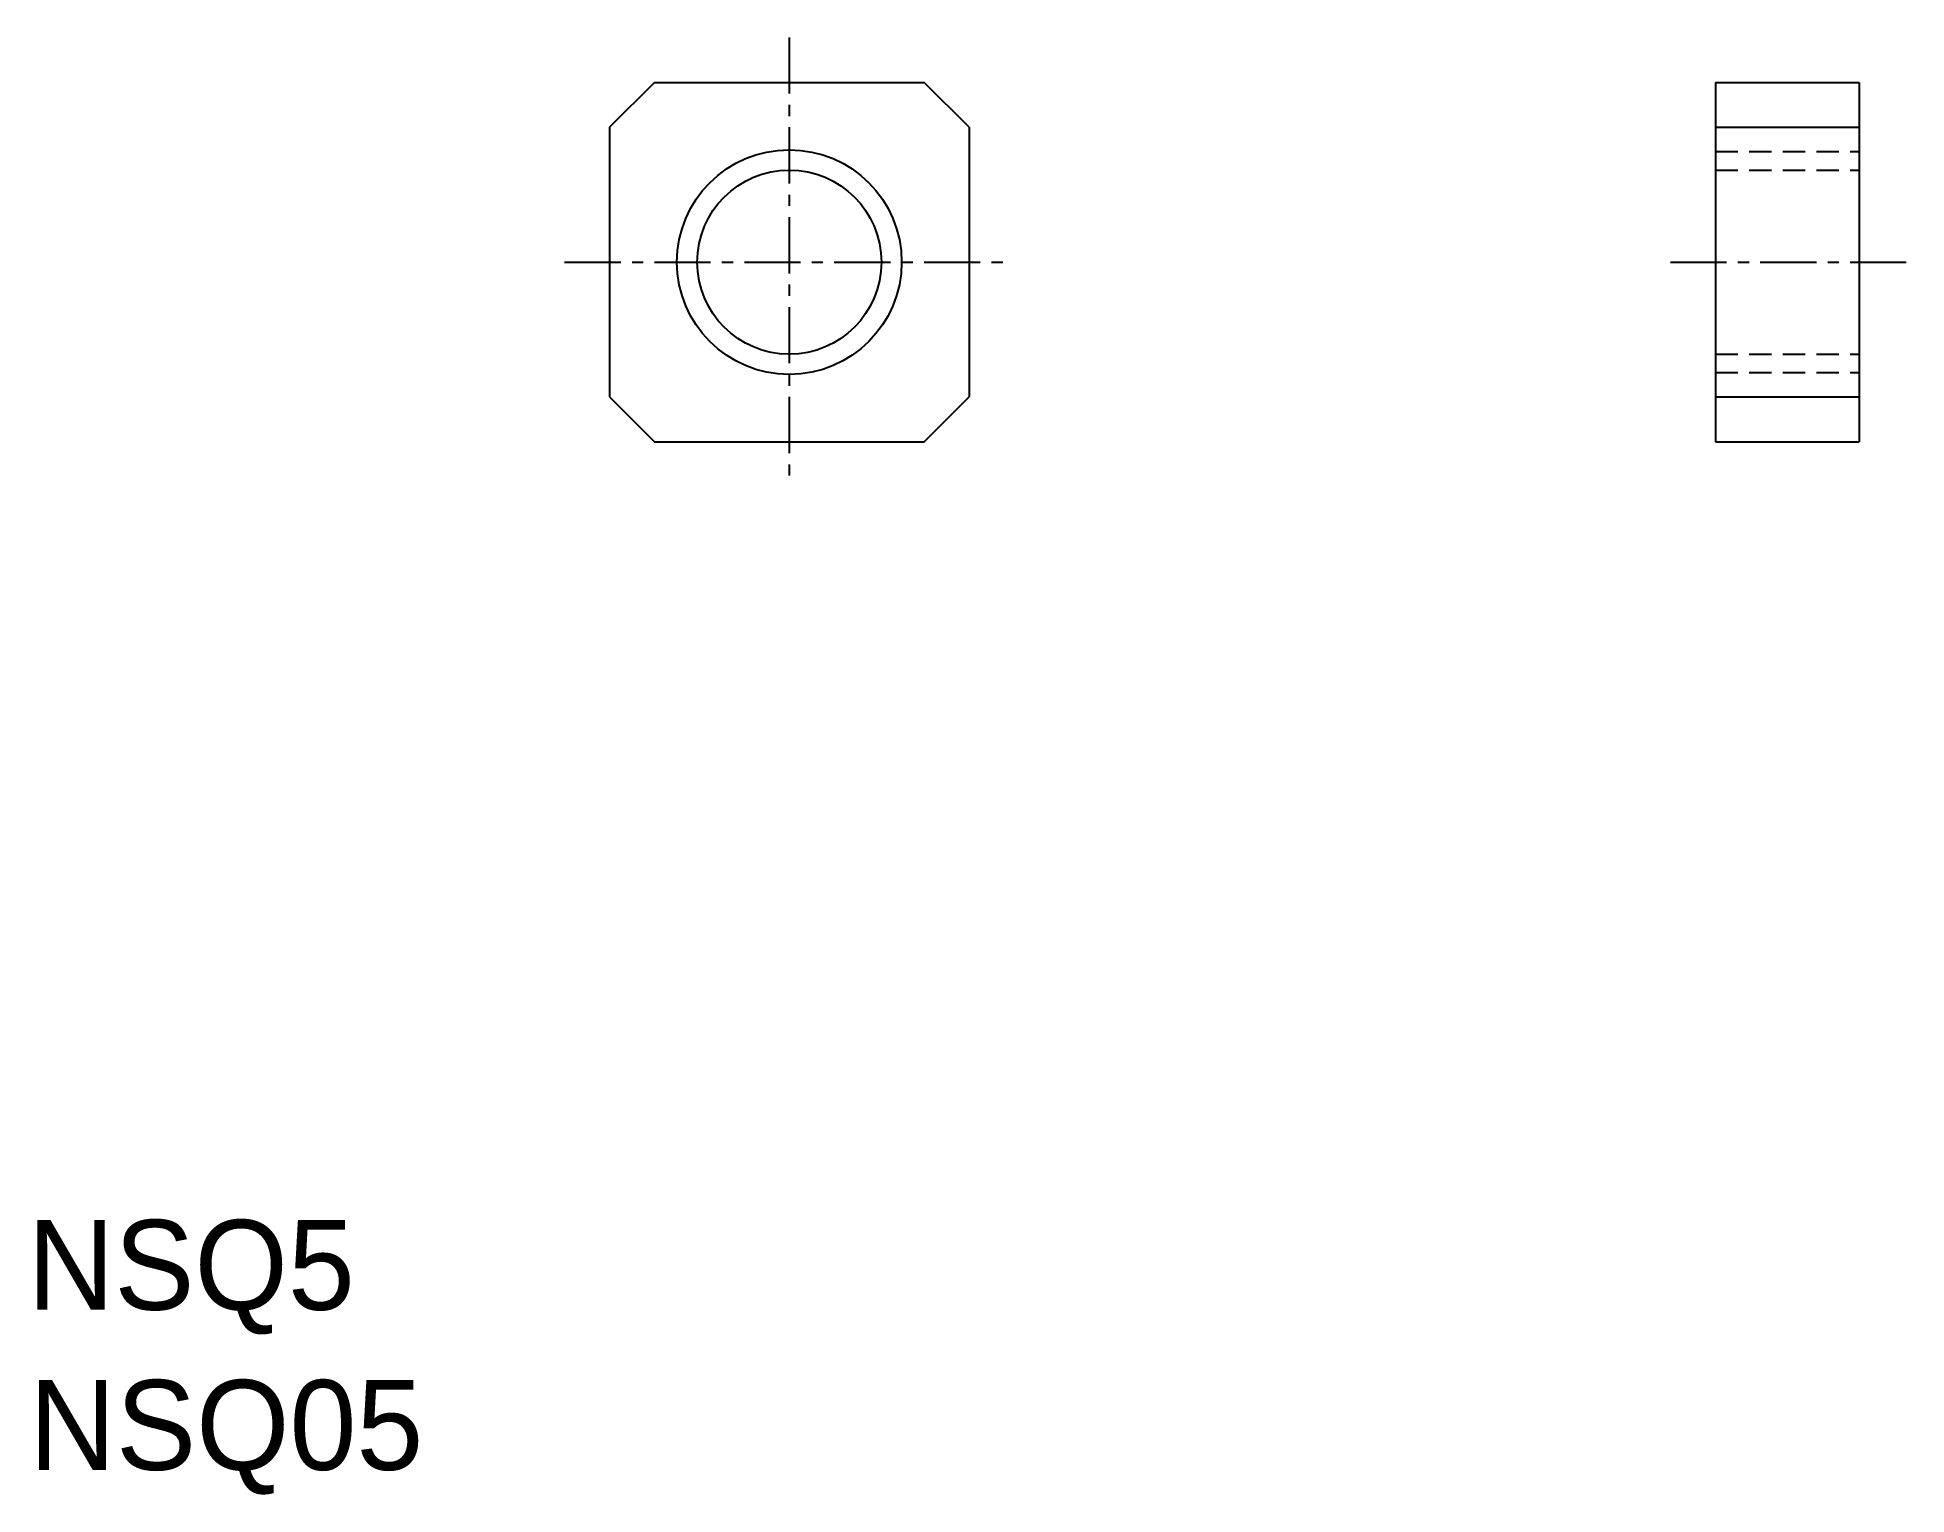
# Model space of a CAD drawing. Extents: x 2.7 to 44.3, y -13.6 to 18.8.
import ezdxf

# ---------------------------------------------------------------- set-up
doc = ezdxf.new("R2010")
doc.units = 0
doc.linetypes.add('CENTER', pattern=[2, 1.25, -0.25, 0.25, -0.25])
doc.linetypes.add('DASHED', pattern=[0.75, 0.5, -0.25])
doc.layers.get('0').update_dxf_attribs({"linetype": 'CONTINUOUS'})
doc.layers.add('CENTER', color=1, linetype='CENTER')

msp = doc.modelspace()

# ---------------------------------------------------------------- linework, layer by layer
at = {"color": 7, "linetype": 'CONTINUOUS'}
for p, q in [((16.416, 17.801), (15.416, 16.801)), ((16.416, 17.801), (22.416, 17.801)), ((23.416, 16.801), (22.416, 17.801)), ((40.025, 17.801), (43.225, 17.801)), ((40.025, 17.801), (40.025, 9.801)), ((43.225, 17.801), (43.225, 9.801)), ((15.416, 16.801), (15.416, 10.801)), ((23.416, 16.801), (23.416, 10.801)), ((40.025, 16.801), (43.225, 16.801)), ((15.416, 15.801), (15.416, 15.801)), ((15.416, 13.801), (15.416, 13.801)), ((15.416, 10.801), (16.416, 9.801)), ((22.416, 9.801), (23.416, 10.801)), ((40.025, 10.801), (43.225, 10.801)), ((16.416, 9.801), (22.416, 9.801)), ((40.025, 9.801), (43.225, 9.801))]:
    msp.add_line(p, q, dxfattribs=at)
at = {"color": 3, "linetype": 'DASHED'}
for p, q in [((40.025, 16.26), (43.225, 16.26)), ((40.025, 15.85), (43.225, 15.85)), ((40.025, 11.752), (43.225, 11.752)), ((40.025, 11.343), (43.225, 11.343))]:
    msp.add_line(p, q, dxfattribs=at)
at = {"color": 3, "linetype": 'CONTINUOUS'}
msp.add_circle((19.416, 13.801), 2.5, dxfattribs=at)
at = {"color": 7, "linetype": 'CONTINUOUS'}
msp.add_circle((19.416, 13.801), 2.049, dxfattribs=at)
at = {"layer": 'CENTER', "color": 1, "linetype": 'CENTER'}
for p, q in [((19.416, 18.801), (19.416, 8.801)), ((19.416, 18.801), (19.416, 8.801)), ((14.416, 13.801), (24.416, 13.801)), ((39.025, 13.801), (44.281, 13.801))]:
    msp.add_line(p, q, dxfattribs=at)

# ---------------------------------------------------------------- texts
at = {"color": 7, "linetype": 'CONTINUOUS'}
for s, p in [('NSQ5', (2.463, -9.509)), ('NSQ05', (2.5, -13.071))]:
    msp.add_text(s, height=2, dxfattribs=at).set_placement(p)

doc.saveas('drawing.dxf')
